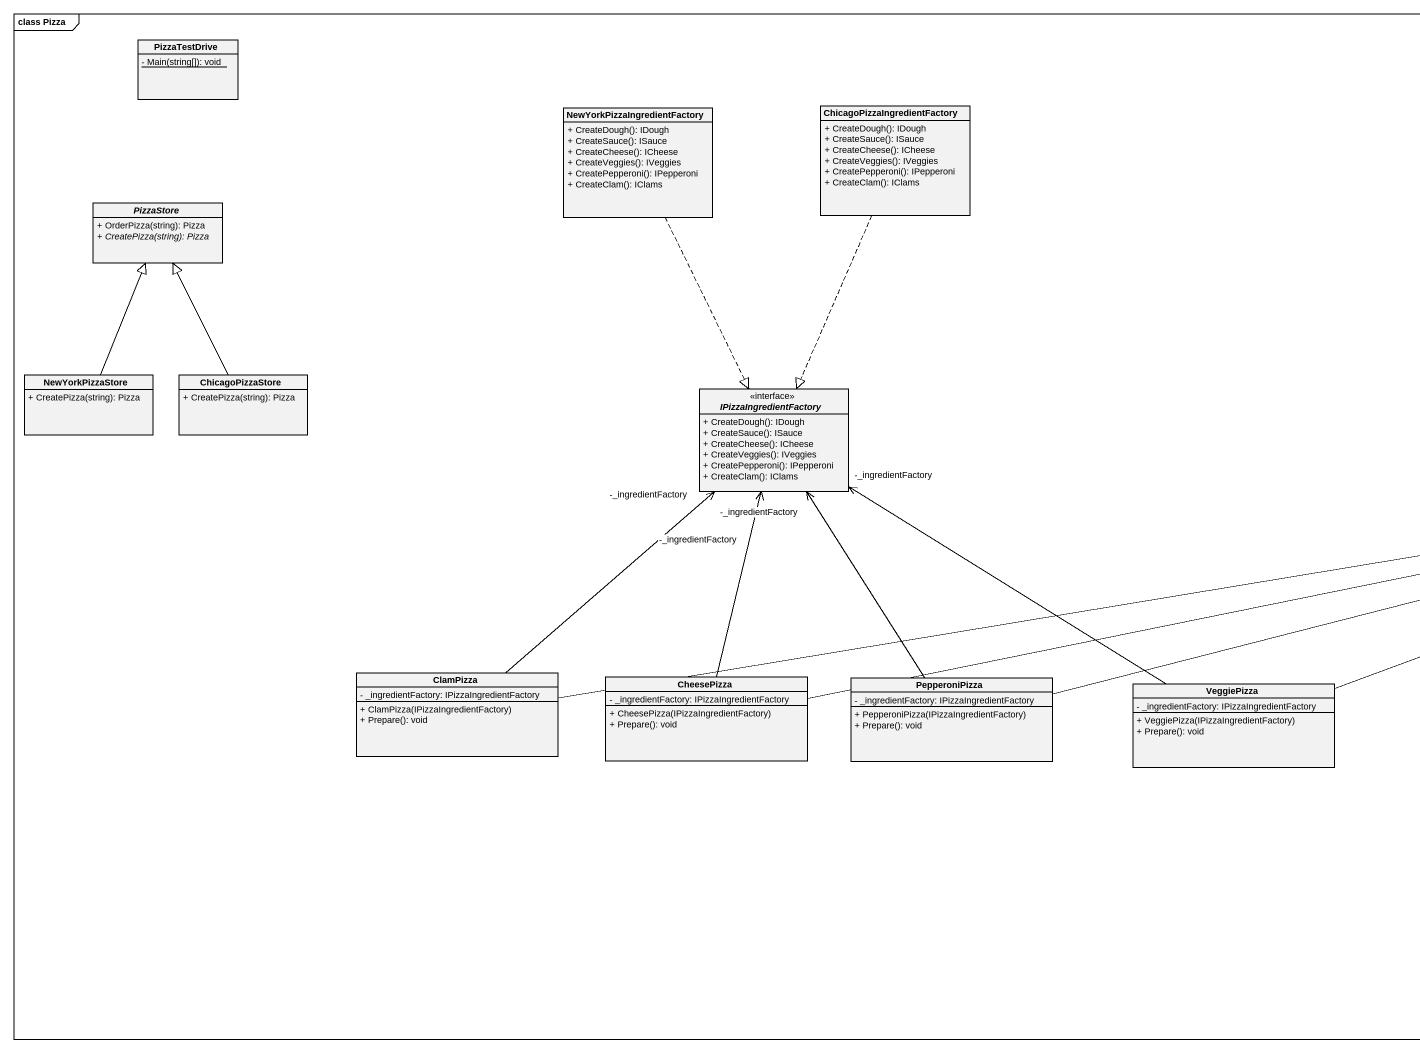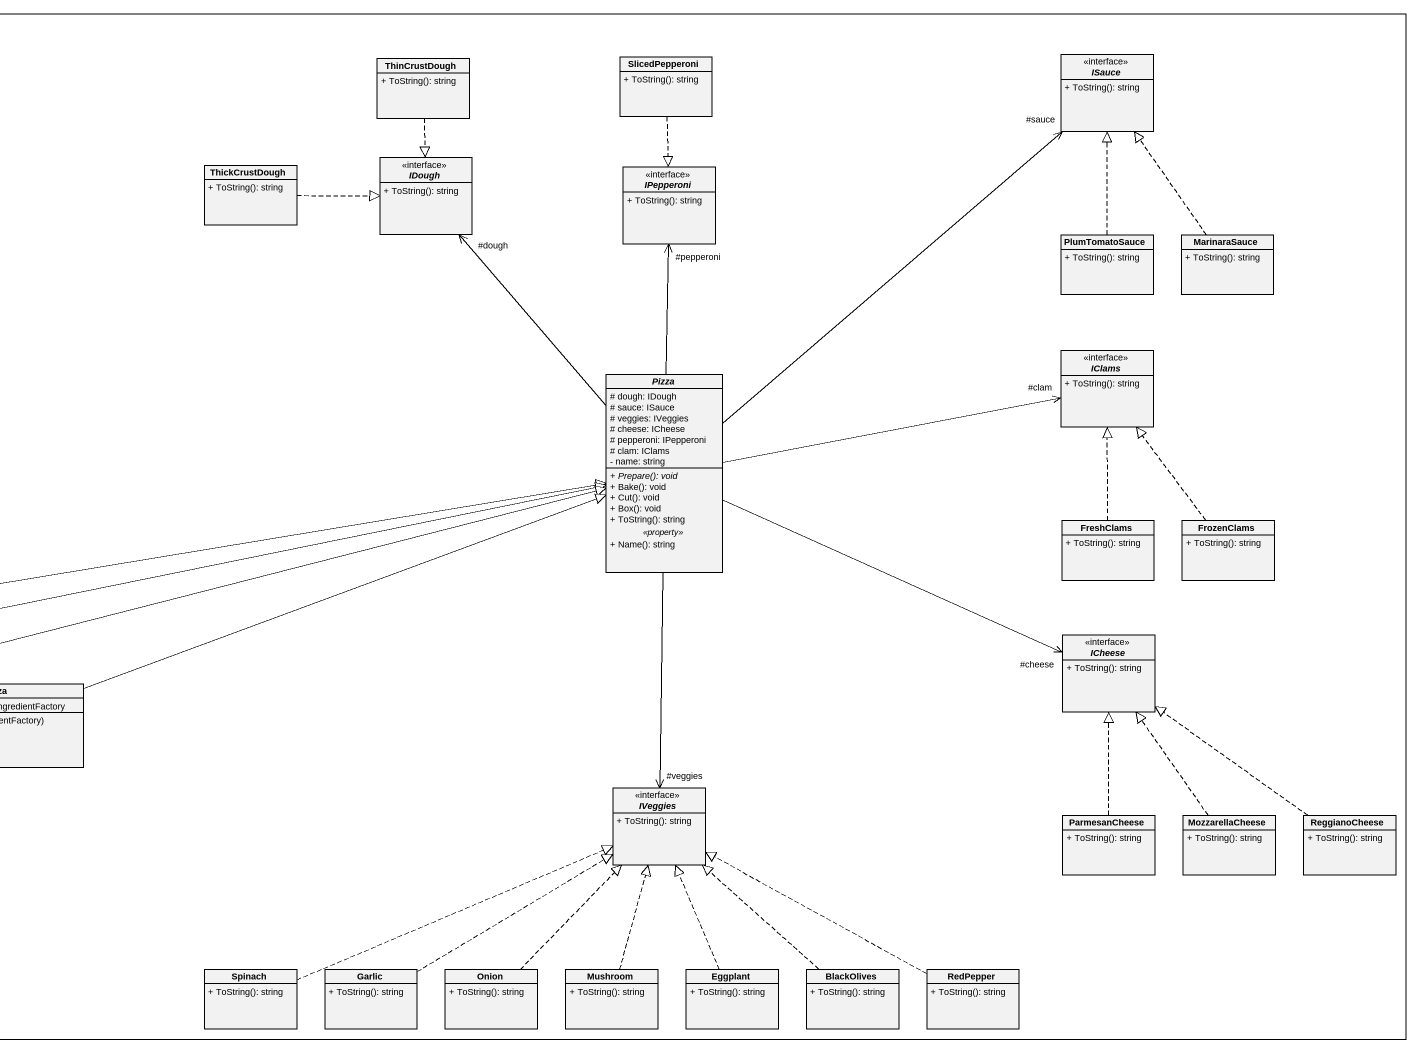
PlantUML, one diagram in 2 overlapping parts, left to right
@startuml
mainframe class Pizza
hide circle
hide empty members
skinparam classAttributeIconSize 0
class PizzaTestDrive {
  {static} - Main(string[]): void
}
class ThinCrustDough {
  + ToString(): string
}
class SlicedPepperoni {
  + ToString(): string
}
interface ISauce <<interface>> {
  + ToString(): string
}
class "NewYorkPizzaIngredientFactory" as NewYorkPizzaIngredientFactor {
  + CreateDough(): IDough
  + CreateSauce(): ISauce
  + CreateCheese(): ICheese
  + CreateVeggies(): IVeggies
  + CreatePepperoni(): IPepperoni
  + CreateClam(): IClams
}
class "ChicagoPizzaIngredientFactory" as ChicagoPizzaIngredientFactor {
  + CreateDough(): IDough
  + CreateSauce(): ISauce
  + CreateCheese(): ICheese
  + CreateVeggies(): IVeggies
  + CreatePepperoni(): IPepperoni
  + CreateClam(): IClams
}
class ThickCrustDough {
  + ToString(): string
}
interface IDough <<interface>> {
  + ToString(): string
}
interface IPepperoni <<interface>> {
  + ToString(): string
}
abstract class PizzaStore {
  + OrderPizza(string): Pizza
  {abstract} + CreatePizza(string): Pizza
}
class PlumTomatoSauce {
  + ToString(): string
}
class MarinaraSauce {
  + ToString(): string
}
interface IClams <<interface>> {
  + ToString(): string
}
class NewYorkPizzaStore {
  + CreatePizza(string): Pizza
}
class ChicagoPizzaStore {
  + CreatePizza(string): Pizza
}
interface IPizzaIngredientFactory <<interface>> {
  + CreateDough(): IDough
  + CreateSauce(): ISauce
  + CreateCheese(): ICheese
  + CreateVeggies(): IVeggies
  + CreatePepperoni(): IPepperoni
  + CreateClam(): IClams
}
abstract class Pizza {
  # dough: IDough
  # sauce: ISauce
  # veggies: IVeggies
  # cheese: ICheese
  # pepperoni: IPepperoni
  # clam: IClams
  - name: string
  --
  {abstract} + Prepare(): void
  + Bake(): void
  + Cut(): void
  + Box(): void
  + ToString(): string
  .. <<property>> ..
  + Name(): string
}
class FreshClams {
  + ToString(): string
}
class FrozenClams {
  + ToString(): string
}
interface ICheese <<interface>> {
  + ToString(): string
}
class ClamPizza {
  - _ingredientFactory: IPizzaIngredientFactory
  + ClamPizza(IPizzaIngredientFactory)
  + Prepare(): void
}
class CheesePizza {
  - _ingredientFactory: IPizzaIngredientFactory
  + CheesePizza(IPizzaIngredientFactory)
  + Prepare(): void
}
class PepperoniPizza {
  - _ingredientFactory: IPizzaIngredientFactory
  + PepperoniPizza(IPizzaIngredientFactory)
  + Prepare(): void
}
class VeggiePizza {
  - _ingredientFactory: IPizzaIngredientFactory
  + VeggiePizza(IPizzaIngredientFactory)
  + Prepare(): void
}
interface IVeggies <<interface>> {
  + ToString(): string
}
class ParmesanCheese {
  + ToString(): string
}
class MozzarellaCheese {
  + ToString(): string
}
class ReggianoCheese {
  + ToString(): string
}
class Spinach {
  + ToString(): string
}
class Garlic {
  + ToString(): string
}
class Onion {
  + ToString(): string
}
class Mushroom {
  + ToString(): string
}
class Eggplant {
  + ToString(): string
}
class BlackOlives {
  + ToString(): string
}
class RedPepper {
  + ToString(): string
}
ThinCrustDough ..|> IDough
SlicedPepperoni ..|> IPepperoni
NewYorkPizzaIngredientFactor ..|> IPizzaIngredientFactory
ChicagoPizzaIngredientFactor ..|> IPizzaIngredientFactory
ThickCrustDough .right.|> IDough
PlumTomatoSauce .up.|> ISauce
MarinaraSauce .up.|> ISauce
NewYorkPizzaStore -up-|> PizzaStore
ChicagoPizzaStore -up-|> PizzaStore
Pizza -up-> "#sauce" ISauce
Pizza -up-> "#dough" IDough
Pizza -up-> "#pepperoni" IPepperoni
Pizza -right-> "#clam" IClams
Pizza -right-> "#cheese" ICheese
Pizza --> "#veggies" IVeggies
FreshClams .up.|> IClams
FrozenClams .up.|> IClams
ClamPizza -up-> "-_ingredientFactory" IPizzaIngredientFactory
ClamPizza -right-|> Pizza
CheesePizza -up-> "-_ingredientFactory" IPizzaIngredientFactory
CheesePizza -right-|> Pizza
PepperoniPizza -up-> "-_ingredientFactory" IPizzaIngredientFactory
PepperoniPizza -right-|> Pizza
VeggiePizza -up-> "-_ingredientFactory" IPizzaIngredientFactory
VeggiePizza -right-|> Pizza
ParmesanCheese .up.|> ICheese
MozzarellaCheese .up.|> ICheese
ReggianoCheese .up.|> ICheese
Spinach .right.|> IVeggies
Garlic .up.|> IVeggies
Onion .up.|> IVeggies
Mushroom .up.|> IVeggies
Eggplant .up.|> IVeggies
BlackOlives .up.|> IVeggies
RedPepper .left.|> IVeggies
@enduml
